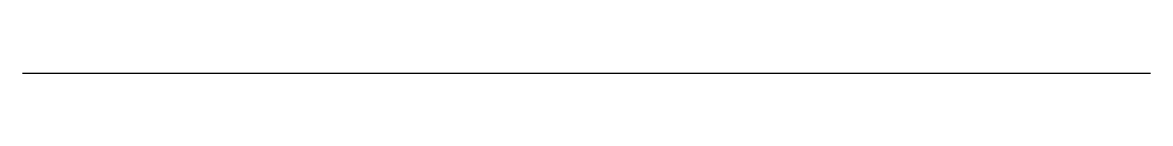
# Model space of a CAD drawing. Header units: metres. Extents: x 310.7 to 372.4, y 0 to 0.
import ezdxf

# ---------------------------------------------------------------- set-up
doc = ezdxf.new("R2010")
doc.units = ezdxf.units.M

msp = doc.modelspace()

# ---------------------------------------------------------------- linework, layer by layer
msp.add_lwpolyline([(310.7, 0), (372.4, 0)])

doc.saveas('drawing.dxf')
